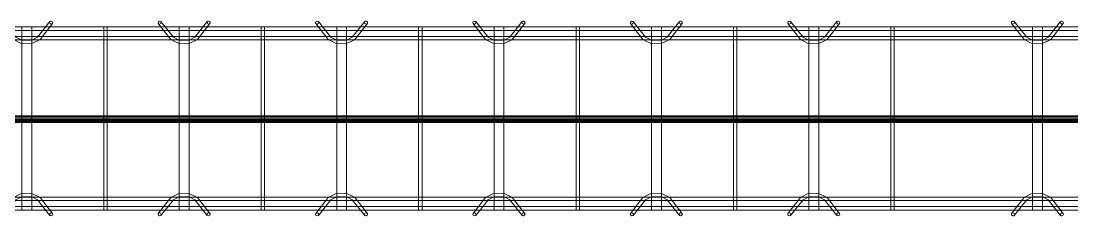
# Model space of a CAD drawing. Header units: inches. Extents: x -19229 to -222, y -6301 to 12387.
# Drawn here: x -3408.8 to -3328.6, y 9959.7 to 9974.6 of the extents above; entities that cross this region are included whole.
import ezdxf

# ---------------------------------------------------------------- set-up
doc = ezdxf.new("R2010")
doc.units = ezdxf.units.IN
doc.header["$MEASUREMENT"] = 0
doc.layers.add('A-GENM', color=13, linetype='Continuous', lineweight=9)
doc.layers.add('S-BEAM', color=12, linetype='Continuous', lineweight=9)

# ---------------------------------------------------------------- blocks, each defined once
blk = doc.blocks.new('Dowel bar assembly - Dowel bar assembly-674339-SLAB ON GROUND JOINTS')
at = {"layer": 'S-BEAM'}
for p, q in [((149.0515384561921, 1.979398764623969), (2.447207204676197e-13, 1.979398764623488)), ((2.447207204676197e-13, 1.979398764623488), (2.455537672068493e-13, 1.721586264623364)), ((2.455537672068493e-13, 1.721586264623364), (2.447207204676197e-13, 1.979398764623488)), ((2.455537672068493e-13, 1.721586264623364), (149.0515384561921, 1.721586264623846)), ((4.023830831351839, 2.232128414692044), (4.973414011805787, 1.032831218053898)), ((5.17501437722939, 1.192454968293835), (4.225431196775443, 2.39175216493198)), ((5.625000000000129, 1.989808066078422), (5.625000000000129, -12.01019193392155)), ((6.375000000000252, 1.989808066078422), (5.625000000000129, 1.989808066078422)), ((5.625000000000129, 1.989808066078422), (6.375000000000252, 1.989808066078422)), ((6.375000000000252, -12.01019193392155), (6.375000000000252, 1.989808066078422)), ((7.760753937332957, 2.391752164932002), (6.811170756879012, 1.192454968293836)), ((7.012771122302615, 1.032831218053902), (7.962354302756562, 2.232128414692068)), ((11.87109375000015, 1.989808066077859), (11.87109375000013, -12.0101919339221)), ((12.12890625000027, 1.989808066077859), (11.87109375000015, 1.98980806607786)), ((11.87109375000015, 1.98980806607786), (12.12890625000027, 1.989808066077859)), ((12.12890625000025, -12.0101919339221), (12.12890625000027, 1.989808066077859)), ((16.02383083135183, 2.232128414692007), (16.97341401180579, 1.032831218053861)), ((17.17501437722939, 1.192454968293797), (16.22543119677544, 2.391752164931942)), ((17.62500000000013, 1.989808066078384), (17.62500000000013, -12.01019193392158)), ((18.37500000000025, 1.989808066078384), (17.62500000000013, 1.989808066078384)), ((17.62500000000013, 1.989808066078384), (18.37500000000025, 1.989808066078384)), ((18.37500000000025, -12.01019193392158), (18.37500000000025, 1.989808066078384)), ((19.76075393733296, 2.391752164931965), (18.81117075687901, 1.192454968293799)), ((19.01277112230261, 1.032831218053865), (19.96235430275656, 2.232128414692031)), ((23.87109375000015, 1.989808066077819), (23.87109375000013, -12.01019193392214)), ((24.12890625000027, 1.989808066077819), (23.87109375000015, 1.98980806607782)), ((23.87109375000015, 1.98980806607782), (24.12890625000027, 1.989808066077819)), ((24.12890625000025, -12.01019193392214), (24.12890625000027, 1.989808066077819)), ((28.02383083135183, 2.232128414692044), (28.97341401180578, 1.032831218053898)), ((29.17501437722938, 1.192454968293835), (28.22543119677544, 2.39175216493198)), ((29.62500000000012, 1.989808066078422), (29.62500000000012, -12.01019193392155)), ((30.37500000000025, 1.989808066078422), (29.62500000000012, 1.989808066078422)), ((29.62500000000012, 1.989808066078422), (30.37500000000025, 1.989808066078422)), ((30.37500000000025, -12.01019193392155), (30.37500000000025, 1.989808066078422)), ((31.76075393733295, 2.391752164932002), (30.811170756879, 1.192454968293836)), ((31.01277112230261, 1.032831218053902), (31.96235430275656, 2.232128414692068)), ((35.87109375000014, 1.989808066077859), (35.87109375000012, -12.0101919339221)), ((36.12890625000027, 1.989808066077859), (35.87109375000014, 1.98980806607786)), ((35.87109375000014, 1.98980806607786), (36.12890625000027, 1.989808066077859)), ((36.12890625000025, -12.0101919339221), (36.12890625000027, 1.989808066077859)), ((40.02383083135183, 2.232128414692044), (40.97341401180578, 1.032831218053898)), ((41.17501437722938, 1.192454968293835), (40.22543119677544, 2.39175216493198)), ((41.62500000000012, 1.989808066078422), (41.62500000000012, -12.01019193392155)), ((42.37500000000025, 1.989808066078422), (41.62500000000012, 1.989808066078422)), ((41.62500000000012, 1.989808066078422), (42.37500000000025, 1.989808066078422)), ((42.37500000000025, -12.01019193392155), (42.37500000000025, 1.989808066078422)), ((43.76075393733295, 2.391752164932002), (42.811170756879, 1.192454968293836)), ((43.01277112230261, 1.032831218053902), (43.96235430275656, 2.232128414692068)), ((47.87109375000016, 1.989808066077859), (47.87109375000014, -12.0101919339221)), ((48.12890625000029, 1.989808066077859), (47.87109375000016, 1.98980806607786)), ((47.87109375000016, 1.98980806607786), (48.12890625000029, 1.989808066077859)), ((48.12890625000027, -12.0101919339221), (48.12890625000029, 1.989808066077859)), ((52.02383083135184, 2.232128414692044), (52.97341401180578, 1.032831218053898)), ((53.17501437722939, 1.192454968293835), (52.22543119677543, 2.39175216493198)), ((53.62500000000012, 1.989808066078422), (53.62500000000012, -12.01019193392155)), ((54.37500000000025, 1.989808066078422), (53.62500000000012, 1.989808066078422)), ((53.62500000000012, 1.989808066078422), (54.37500000000025, 1.989808066078422)), ((54.37500000000025, -12.01019193392155), (54.37500000000025, 1.989808066078422)), ((55.76075393733295, 2.391752164932002), (54.81117075687899, 1.192454968293836)), ((55.0127711223026, 1.032831218053902), (55.96235430275655, 2.232128414692068)), ((59.87109375000016, 1.989808066077859), (59.87109375000014, -12.0101919339221)), ((60.12890625000029, 1.989808066077859), (59.87109375000016, 1.98980806607786)), ((59.87109375000016, 1.98980806607786), (60.12890625000029, 1.989808066077859)), ((60.12890625000027, -12.0101919339221), (60.12890625000029, 1.989808066077859)), ((64.02383083135184, 2.232128414692044), (64.97341401180579, 1.032831218053898)), ((65.17501437722939, 1.192454968293835), (64.22543119677543, 2.39175216493198)), ((65.62500000000011, 1.989808066078422), (65.62500000000011, -12.01019193392155)), ((66.37500000000024, 1.989808066078422), (65.62500000000011, 1.989808066078422)), ((65.62500000000011, 1.989808066078422), (66.37500000000024, 1.989808066078422)), ((66.37500000000024, -12.01019193392155), (66.37500000000024, 1.989808066078422)), ((67.76075393733295, 2.391752164932002), (66.811170756879, 1.192454968293836)), ((67.0127711223026, 1.032831218053902), (67.96235430275655, 2.232128414692068)), ((71.87109375000016, 1.989808066077859), (71.87109375000014, -12.0101919339221)), ((72.12890625000028, 1.989808066077859), (71.87109375000016, 1.98980806607786)), ((71.87109375000016, 1.98980806607786), (72.12890625000028, 1.989808066077859)), ((72.12890625000027, -12.0101919339221), (72.12890625000028, 1.989808066077859)), ((76.02383083135183, 2.232128414692044), (76.97341401180577, 1.032831218053898)), ((77.17501437722939, 1.192454968293835), (76.22543119677543, 2.39175216493198)), ((77.62500000000011, 1.989808066078422), (77.62500000000011, -12.01019193392155)), ((78.37500000000024, 1.989808066078422), (77.62500000000011, 1.989808066078422)), ((77.62500000000011, 1.989808066078422), (78.37500000000024, 1.989808066078422)), ((78.37500000000024, -12.01019193392155), (78.37500000000024, 1.989808066078422)), ((79.76075393733295, 2.391752164932002), (78.811170756879, 1.192454968293836)), ((79.0127711223026, 1.032831218053902), (79.96235430275655, 2.232128414692068)), ((83.87109375000017, 1.989808066077859), (83.87109375000014, -12.0101919339221)), ((84.1289062500003, 1.989808066077859), (83.87109375000017, 1.98980806607786)), ((83.87109375000017, 1.98980806607786), (84.1289062500003, 1.989808066077859)), ((84.12890625000027, -12.0101919339221), (84.1289062500003, 1.989808066077859)), ((88.02383083135183, 2.232128414692044), (88.97341401180577, 1.032831218053898)), ((89.17501437722939, 1.192454968293835), (88.22543119677543, 2.39175216493198)), ((89.62500000000011, 1.989808066078422), (89.62500000000011, -12.01019193392155)), ((90.37500000000024, 1.989808066078422), (89.62500000000011, 1.989808066078422)), ((89.62500000000011, 1.989808066078422), (90.37500000000024, 1.989808066078422)), ((90.37500000000024, -12.01019193392155), (90.37500000000024, 1.989808066078422)), ((91.76075393733295, 2.391752164932002), (90.811170756879, 1.192454968293836)), ((91.0127711223026, 1.032831218053902), (91.96235430275655, 2.232128414692068)), ((95.87109375000018, 1.989808066077859), (95.87109375000016, -12.0101919339221)), ((96.1289062500003, 1.989808066077859), (95.87109375000018, 1.98980806607786)), ((95.87109375000018, 1.98980806607786), (96.1289062500003, 1.989808066077859)), ((96.12890625000028, -12.0101919339221), (96.1289062500003, 1.989808066077859)), ((100.0238308313518, 2.232128414692044), (100.9734140118058, 1.032831218053898)), ((101.1750143772294, 1.192454968293835), (100.2254311967754, 2.39175216493198)), ((101.6250000000001, 1.989808066078422), (101.6250000000001, -12.01019193392155)), ((102.3750000000002, 1.989808066078422), (101.6250000000001, 1.989808066078422)), ((101.6250000000001, 1.989808066078422), (102.3750000000002, 1.989808066078422)), ((102.3750000000002, -12.01019193392155), (102.3750000000002, 1.989808066078422)), ((103.7607539373329, 2.391752164932002), (102.811170756879, 1.192454968293836)), ((103.0127711223026, 1.032831218053902), (103.9623543027565, 2.232128414692068)), ((107.8710937500002, 1.989808066077859), (107.8710937500002, -12.0101919339221)), ((108.1289062500003, 1.989808066077859), (107.8710937500002, 1.98980806607786)), ((107.8710937500002, 1.98980806607786), (108.1289062500003, 1.989808066077859)), ((108.1289062500003, -12.0101919339221), (108.1289062500003, 1.989808066077859)), ((112.0238308313518, 2.232128414692044), (112.9734140118058, 1.032831218053898)), ((113.1750143772294, 1.192454968293835), (112.2254311967754, 2.39175216493198)), ((113.6250000000001, 1.989808066078422), (113.6250000000001, -12.01019193392155)), ((114.3750000000002, 1.989808066078422), (113.6250000000001, 1.989808066078422)), ((113.6250000000001, 1.989808066078422), (114.3750000000002, 1.989808066078422)), ((114.3750000000002, -12.01019193392155), (114.3750000000002, 1.989808066078422)), ((115.7607539373329, 2.391752164932002), (114.811170756879, 1.192454968293836)), ((115.0127711223026, 1.032831218053902), (115.9623543027565, 2.232128414692068)), ((119.8710937500002, 1.989808066077859), (119.8710937500002, -12.0101919339221)), ((120.1289062500003, 1.989808066077859), (119.8710937500002, 1.98980806607786)), ((119.8710937500002, 1.98980806607786), (120.1289062500003, 1.989808066077859)), ((120.1289062500003, -12.0101919339221), (120.1289062500003, 1.989808066077859)), ((124.0238308313518, 2.232128414692044), (124.9734140118058, 1.032831218053898)), ((125.1750143772294, 1.192454968293835), (124.2254311967754, 2.39175216493198)), ((125.6250000000001, 1.989808066078422), (125.6250000000001, -12.01019193392155)), ((126.3750000000002, 1.989808066078422), (125.6250000000001, 1.989808066078422)), ((125.6250000000001, 1.989808066078422), (126.3750000000002, 1.989808066078422)), ((126.3750000000002, -12.01019193392155), (126.3750000000002, 1.989808066078422)), ((127.7607539373329, 2.391752164932002), (126.811170756879, 1.192454968293836)), ((127.0127711223026, 1.032831218053902), (127.9623543027565, 2.232128414692068)), ((131.8710937500002, 1.989808066077859), (131.8710937500001, -12.0101919339221)), ((132.1289062500003, 1.989808066077859), (131.8710937500002, 1.98980806607786)), ((131.8710937500002, 1.98980806607786), (132.1289062500003, 1.989808066077859)), ((132.1289062500003, -12.0101919339221), (132.1289062500003, 1.989808066077859)), ((141.0753692875439, 2.23212841469155), (142.0249524679979, 1.032831218053404)), ((142.2265528334215, 1.192454968293341), (141.2769696529675, 2.391752164931485)), ((142.6765384561922, 1.989808066077926), (142.6765384561922, -12.01019193392204)), ((143.4265384561923, 1.989808066077926), (142.6765384561922, 1.989808066077926)), ((142.6765384561922, 1.989808066077926), (143.4265384561923, 1.989808066077926)), ((143.4265384561923, -12.01019193392204), (143.4265384561923, 1.989808066077926)), ((144.812292393525, 2.391752164931508), (143.8627092130711, 1.192454968293342)), ((144.0643095784947, 1.032831218053408), (145.0138927589486, 2.232128414691574)), ((149.0515384561921, 1.979398764623969), (149.0515384561921, 1.721586264623846)), ((149.0515384561921, 1.721586264623846), (149.0515384561921, 1.979398764623969)), ((149.0515384561921, 1.245842214910751), (4.160840088814935e-13, 1.245842214911232)), ((4.152509919578236e-13, 0.9880297149111088), (4.160840088814935e-13, 1.245842214911232)), ((4.160840088814935e-13, 1.245842214911232), (4.152509919578236e-13, 0.9880297149111088)), ((4.152509919578236e-13, 0.9880297149111088), (149.0515384561921, 0.9880297149106272)), ((149.0515384561921, 0.9880297149106272), (149.0515384561921, 1.245842214910751)), ((149.0515384561921, 1.245842214910751), (149.0515384561921, 0.9880297149106272)), ((149.0515384561921, -11.01476897958083), (4.160840088814935e-13, -11.01476897958035)), ((4.152509919578236e-13, -11.27258147958047), (4.160840088814935e-13, -11.01476897958035)), ((4.160840088814935e-13, -11.01476897958035), (4.152509919578236e-13, -11.27258147958047)), ((4.973414011805787, -11.0532150858986), (4.023830831351839, -12.25251228253675)), ((4.225431196775443, -12.41213603277668), (5.175014377229391, -11.21283883613854)), ((6.811170756879012, -11.21283883613854), (7.760753937332957, -12.4121360327767)), ((7.962354302756562, -12.25251228253677), (7.012771122302617, -11.0532150858986)), ((16.97341401180578, -11.05321508589864), (16.02383083135183, -12.25251228253678)), ((16.22543119677544, -12.41213603277672), (17.17501437722939, -11.21283883613857)), ((18.81117075687901, -11.21283883613857), (19.76075393733296, -12.41213603277674)), ((19.96235430275656, -12.25251228253681), (19.01277112230261, -11.05321508589864)), ((28.97341401180578, -11.0532150858986), (28.02383083135183, -12.25251228253675)), ((28.22543119677544, -12.41213603277668), (29.17501437722938, -11.21283883613854)), ((30.811170756879, -11.21283883613854), (31.76075393733295, -12.4121360327767)), ((31.96235430275656, -12.25251228253677), (31.01277112230261, -11.0532150858986)), ((40.97341401180578, -11.0532150858986), (40.02383083135183, -12.25251228253675)), ((40.22543119677544, -12.41213603277668), (41.17501437722938, -11.21283883613854)), ((42.811170756879, -11.21283883613854), (43.76075393733295, -12.4121360327767)), ((43.96235430275656, -12.25251228253677), (43.01277112230261, -11.0532150858986)), ((52.97341401180578, -11.0532150858986), (52.02383083135184, -12.25251228253675)), ((52.22543119677543, -12.41213603277668), (53.17501437722939, -11.21283883613854)), ((54.81117075687899, -11.21283883613854), (55.76075393733295, -12.4121360327767)), ((55.96235430275655, -12.25251228253677), (55.0127711223026, -11.0532150858986)), ((64.97341401180579, -11.0532150858986), (64.02383083135184, -12.25251228253675)), ((64.22543119677543, -12.41213603277668), (65.17501437722939, -11.21283883613854)), ((66.811170756879, -11.21283883613854), (67.76075393733295, -12.4121360327767)), ((67.96235430275655, -12.25251228253677), (67.0127711223026, -11.0532150858986)), ((76.97341401180577, -11.0532150858986), (76.02383083135183, -12.25251228253675)), ((76.22543119677543, -12.41213603277668), (77.17501437722939, -11.21283883613854)), ((78.811170756879, -11.21283883613854), (79.76075393733295, -12.4121360327767)), ((79.96235430275655, -12.25251228253677), (79.0127711223026, -11.0532150858986)), ((88.97341401180577, -11.0532150858986), (88.02383083135183, -12.25251228253675)), ((88.22543119677543, -12.41213603277668), (89.17501437722939, -11.21283883613854)), ((90.811170756879, -11.21283883613854), (91.76075393733295, -12.4121360327767)), ((91.96235430275655, -12.25251228253677), (91.0127711223026, -11.0532150858986)), ((100.9734140118058, -11.0532150858986), (100.0238308313518, -12.25251228253675)), ((100.2254311967754, -12.41213603277668), (101.1750143772294, -11.21283883613854)), ((102.811170756879, -11.21283883613854), (103.7607539373329, -12.4121360327767)), ((103.9623543027565, -12.25251228253677), (103.0127711223026, -11.0532150858986)), ((112.9734140118058, -11.0532150858986), (112.0238308313518, -12.25251228253675)), ((112.2254311967754, -12.41213603277668), (113.1750143772294, -11.21283883613854)), ((114.811170756879, -11.21283883613854), (115.7607539373329, -12.4121360327767)), ((115.9623543027565, -12.25251228253677), (115.0127711223026, -11.0532150858986)), ((124.9734140118058, -11.0532150858986), (124.0238308313518, -12.25251228253675)), ((124.2254311967754, -12.41213603277668), (125.1750143772294, -11.21283883613854)), ((126.811170756879, -11.21283883613854), (127.7607539373329, -12.4121360327767)), ((127.9623543027565, -12.25251228253677), (127.0127711223026, -11.0532150858986)), ((142.0249524679979, -11.0532150858991), (141.0753692875439, -12.25251228253724)), ((141.2769696529675, -12.41213603277718), (142.2265528334215, -11.21283883613903)), ((143.8627092130711, -11.21283883613903), (144.812292393525, -12.4121360327772)), ((145.0138927589486, -12.25251228253726), (144.0643095784947, -11.0532150858991)), ((149.0515384561921, -11.27258147958095), (149.0515384561921, -11.01476897958083)), ((149.0515384561921, -11.01476897958083), (149.0515384561921, -11.27258147958095)), ((4.152509919578236e-13, -11.27258147958047), (149.0515384561921, -11.27258147958095)), ((149.0515384561921, -11.74197013246809), (2.455537672068493e-13, -11.74197013246761)), ((2.447207204676197e-13, -11.99978263246773), (2.455537672068493e-13, -11.74197013246761)), ((2.455537672068493e-13, -11.74197013246761), (2.447207204676197e-13, -11.99978263246773)), ((2.447207204676197e-13, -11.99978263246773), (149.0515384561921, -11.99978263246821)), ((6.375000000000252, -12.01019193392155), (5.625000000000129, -12.01019193392155)), ((5.625000000000129, -12.01019193392155), (6.375000000000252, -12.01019193392155)), ((12.12890625000025, -12.0101919339221), (11.87109375000013, -12.0101919339221)), ((11.87109375000013, -12.0101919339221), (12.12890625000025, -12.0101919339221)), ((18.37500000000025, -12.01019193392158), (17.62500000000013, -12.01019193392158)), ((17.62500000000013, -12.01019193392158), (18.37500000000025, -12.01019193392158)), ((24.12890625000025, -12.01019193392214), (23.87109375000013, -12.01019193392214)), ((23.87109375000013, -12.01019193392214), (24.12890625000025, -12.01019193392214)), ((30.37500000000025, -12.01019193392155), (29.62500000000012, -12.01019193392155)), ((29.62500000000012, -12.01019193392155), (30.37500000000025, -12.01019193392155)), ((36.12890625000025, -12.0101919339221), (35.87109375000012, -12.0101919339221)), ((35.87109375000012, -12.0101919339221), (36.12890625000025, -12.0101919339221)), ((42.37500000000025, -12.01019193392155), (41.62500000000012, -12.01019193392155)), ((41.62500000000012, -12.01019193392155), (42.37500000000025, -12.01019193392155)), ((48.12890625000027, -12.0101919339221), (47.87109375000014, -12.0101919339221)), ((47.87109375000014, -12.0101919339221), (48.12890625000027, -12.0101919339221)), ((54.37500000000025, -12.01019193392155), (53.62500000000012, -12.01019193392155)), ((53.62500000000012, -12.01019193392155), (54.37500000000025, -12.01019193392155)), ((60.12890625000027, -12.0101919339221), (59.87109375000014, -12.0101919339221)), ((59.87109375000014, -12.0101919339221), (60.12890625000027, -12.0101919339221)), ((66.37500000000024, -12.01019193392155), (65.62500000000011, -12.01019193392155)), ((65.62500000000011, -12.01019193392155), (66.37500000000024, -12.01019193392155)), ((72.12890625000027, -12.0101919339221), (71.87109375000014, -12.0101919339221)), ((71.87109375000014, -12.0101919339221), (72.12890625000027, -12.0101919339221)), ((78.37500000000024, -12.01019193392155), (77.62500000000011, -12.01019193392155)), ((77.62500000000011, -12.01019193392155), (78.37500000000024, -12.01019193392155)), ((84.12890625000027, -12.0101919339221), (83.87109375000014, -12.0101919339221)), ((83.87109375000014, -12.0101919339221), (84.12890625000027, -12.0101919339221)), ((90.37500000000024, -12.01019193392155), (89.62500000000011, -12.01019193392155)), ((89.62500000000011, -12.01019193392155), (90.37500000000024, -12.01019193392155)), ((96.12890625000028, -12.0101919339221), (95.87109375000016, -12.0101919339221)), ((95.87109375000016, -12.0101919339221), (96.12890625000028, -12.0101919339221)), ((102.3750000000002, -12.01019193392155), (101.6250000000001, -12.01019193392155)), ((101.6250000000001, -12.01019193392155), (102.3750000000002, -12.01019193392155)), ((108.1289062500003, -12.0101919339221), (107.8710937500002, -12.0101919339221)), ((107.8710937500002, -12.0101919339221), (108.1289062500003, -12.0101919339221)), ((114.3750000000002, -12.01019193392155), (113.6250000000001, -12.01019193392155)), ((113.6250000000001, -12.01019193392155), (114.3750000000002, -12.01019193392155)), ((120.1289062500003, -12.0101919339221), (119.8710937500002, -12.0101919339221)), ((119.8710937500002, -12.0101919339221), (120.1289062500003, -12.0101919339221)), ((126.3750000000002, -12.01019193392155), (125.6250000000001, -12.01019193392155)), ((125.6250000000001, -12.01019193392155), (126.3750000000002, -12.01019193392155)), ((132.1289062500003, -12.0101919339221), (131.8710937500001, -12.0101919339221)), ((131.8710937500001, -12.0101919339221), (132.1289062500003, -12.0101919339221)), ((143.4265384561923, -12.01019193392204), (142.6765384561922, -12.01019193392204)), ((142.6765384561922, -12.01019193392204), (143.4265384561923, -12.01019193392204)), ((149.0515384561921, -11.99978263246821), (149.0515384561921, -11.74197013246809)), ((149.0515384561921, -11.74197013246809), (149.0515384561921, -11.99978263246821))]:
    blk.add_line(p, q, dxfattribs=at)
at = {"layer": 'S-BEAM', "flags": 128}
for points in [[(4.973414011805786, 1.032831218053899), (5.526045811243717, 0.731072722575022), (6.387175439774829, 0.7151743701411607), (6.972054298319106, 0.9869724546816983), (7.012771122302615, 1.0328312180539)], [(5.175014377229391, 1.192454968293833), (5.624690837117688, 0.9723748868967974), (6.381721535275308, 0.9768169794434706), (6.811170756879012, 1.192454968293836)], [(16.97341401180579, 1.032831218053862), (17.52604581124372, 0.7310727225749847), (18.38717543977483, 0.7151743701411234), (18.97205429831911, 0.986972454681661), (19.01277112230261, 1.032831218053863)], [(17.17501437722939, 1.192454968293795), (17.62469083711769, 0.9723748868967601), (18.38172153527531, 0.9768169794434333), (18.81117075687901, 1.192454968293799)], [(28.97341401180579, 1.032831218053899), (29.52604581124371, 0.731072722575022), (30.38717543977483, 0.7151743701411607), (30.9720542983191, 0.9869724546816983), (31.01277112230262, 1.0328312180539)], [(29.17501437722939, 1.192454968293833), (29.62469083711769, 0.9723748868967974), (30.38172153527531, 0.9768169794434706), (30.81117075687901, 1.192454968293836)], [(40.97341401180579, 1.032831218053899), (41.52604581124371, 0.731072722575022), (42.38717543977483, 0.7151743701411607), (42.9720542983191, 0.9869724546816983), (43.01277112230262, 1.0328312180539)], [(41.17501437722939, 1.192454968293833), (41.62469083711768, 0.9723748868967974), (42.3817215352753, 0.9768169794434706), (42.81117075687901, 1.192454968293836)], [(52.97341401180577, 1.032831218053899), (53.5260458112437, 0.731072722575022), (54.38717543977481, 0.7151743701411607), (54.97205429831909, 0.9869724546816983), (55.0127711223026, 1.0328312180539)], [(53.17501437722937, 1.192454968293833), (53.62469083711767, 0.9723748868967974), (54.38172153527529, 0.9768169794434706), (54.81117075687899, 1.192454968293836)], [(64.97341401180577, 1.032831218053899), (65.5260458112437, 0.731072722575022), (66.38717543977481, 0.7151743701411607), (66.97205429831908, 0.9869724546816983), (67.0127711223026, 1.0328312180539)], [(65.17501437722937, 1.192454968293833), (65.62469083711767, 0.9723748868967974), (66.38172153527529, 0.9768169794434706), (66.811170756879, 1.192454968293836)], [(76.97341401180577, 1.032831218053899), (77.5260458112437, 0.731072722575022), (78.38717543977481, 0.7151743701411607), (78.97205429831908, 0.9869724546816983), (79.0127711223026, 1.0328312180539)], [(77.17501437722937, 1.192454968293833), (77.62469083711767, 0.9723748868967974), (78.38172153527529, 0.9768169794434706), (78.811170756879, 1.192454968293836)], [(88.97341401180577, 1.032831218053899), (89.5260458112437, 0.731072722575022), (90.38717543977481, 0.7151743701411607), (90.97205429831908, 0.9869724546816983), (91.0127711223026, 1.0328312180539)], [(89.17501437722937, 1.192454968293833), (89.62469083711767, 0.9723748868967974), (90.38172153527529, 0.9768169794434706), (90.811170756879, 1.192454968293836)], [(100.9734140118058, 1.032831218053899), (101.5260458112437, 0.731072722575022), (102.3871754397748, 0.7151743701411607), (102.9720542983191, 0.9869724546816983), (103.0127711223026, 1.0328312180539)], [(101.1750143772294, 1.192454968293833), (101.6246908371177, 0.9723748868967974), (102.3817215352753, 0.9768169794434706), (102.811170756879, 1.192454968293836)], [(112.9734140118058, 1.032831218053899), (113.5260458112437, 0.731072722575022), (114.3871754397748, 0.7151743701411607), (114.9720542983191, 0.9869724546816983), (115.0127711223026, 1.0328312180539)], [(113.1750143772294, 1.192454968293833), (113.6246908371177, 0.9723748868967974), (114.3817215352753, 0.9768169794434706), (114.811170756879, 1.192454968293836)], [(124.9734140118058, 1.032831218053899), (125.5260458112437, 0.731072722575022), (126.3871754397748, 0.7151743701411607), (126.9720542983191, 0.9869724546816983), (127.0127711223026, 1.0328312180539)], [(125.1750143772294, 1.192454968293833), (125.6246908371177, 0.9723748868967974), (126.3817215352753, 0.9768169794434706), (126.811170756879, 1.192454968293836)], [(142.0249524679978, 1.032831218053405), (142.5775842674358, 0.7310727225745277), (143.4387138959669, 0.7151743701406664), (144.0235927545112, 0.986972454681204), (144.0643095784947, 1.032831218053406)], [(142.2265528334215, 1.192454968293339), (142.6762292933098, 0.9723748868963031), (143.4332599914674, 0.9768169794429763), (143.8627092130711, 1.192454968293342)], [(4.973414011805786, -11.0532150858986), (5.526045811243717, -10.75145659041972), (6.387175439774829, -10.73555823798586), (6.972054298319106, -11.0073563225264), (7.012771122302615, -11.0532150858986)], [(5.175014377229391, -11.21283883613854), (5.624690837117688, -10.9927587547415), (6.381721535275308, -10.99720084728817), (6.811170756879012, -11.21283883613854)], [(16.97341401180579, -11.05321508589864), (17.52604581124372, -10.75145659041976), (18.38717543977483, -10.7355582379859), (18.97205429831911, -11.00735632252644), (19.01277112230261, -11.05321508589864)], [(17.17501437722939, -11.21283883613857), (17.62469083711769, -10.99275875474154), (18.38172153527531, -10.99720084728821), (18.81117075687901, -11.21283883613857)], [(28.97341401180579, -11.0532150858986), (29.52604581124371, -10.75145659041972), (30.38717543977483, -10.73555823798586), (30.9720542983191, -11.0073563225264), (31.01277112230262, -11.0532150858986)], [(29.17501437722939, -11.21283883613854), (29.62469083711769, -10.9927587547415), (30.38172153527531, -10.99720084728817), (30.81117075687901, -11.21283883613854)], [(40.97341401180579, -11.0532150858986), (41.52604581124371, -10.75145659041972), (42.38717543977483, -10.73555823798586), (42.9720542983191, -11.0073563225264), (43.01277112230262, -11.0532150858986)], [(41.17501437722939, -11.21283883613854), (41.62469083711768, -10.9927587547415), (42.3817215352753, -10.99720084728817), (42.81117075687901, -11.21283883613854)], [(52.97341401180577, -11.0532150858986), (53.5260458112437, -10.75145659041972), (54.38717543977481, -10.73555823798586), (54.97205429831909, -11.0073563225264), (55.0127711223026, -11.0532150858986)], [(53.17501437722937, -11.21283883613854), (53.62469083711767, -10.9927587547415), (54.38172153527529, -10.99720084728817), (54.81117075687899, -11.21283883613854)], [(64.97341401180577, -11.0532150858986), (65.5260458112437, -10.75145659041972), (66.38717543977481, -10.73555823798586), (66.97205429831908, -11.0073563225264), (67.0127711223026, -11.0532150858986)], [(65.17501437722937, -11.21283883613854), (65.62469083711767, -10.9927587547415), (66.38172153527529, -10.99720084728817), (66.811170756879, -11.21283883613854)], [(76.97341401180577, -11.0532150858986), (77.5260458112437, -10.75145659041972), (78.38717543977481, -10.73555823798586), (78.97205429831908, -11.0073563225264), (79.0127711223026, -11.0532150858986)], [(77.17501437722937, -11.21283883613854), (77.62469083711767, -10.9927587547415), (78.38172153527529, -10.99720084728817), (78.811170756879, -11.21283883613854)], [(88.97341401180577, -11.0532150858986), (89.5260458112437, -10.75145659041972), (90.38717543977481, -10.73555823798586), (90.97205429831908, -11.0073563225264), (91.0127711223026, -11.0532150858986)], [(89.17501437722937, -11.21283883613854), (89.62469083711767, -10.9927587547415), (90.38172153527529, -10.99720084728817), (90.811170756879, -11.21283883613854)], [(100.9734140118058, -11.0532150858986), (101.5260458112437, -10.75145659041972), (102.3871754397748, -10.73555823798586), (102.9720542983191, -11.0073563225264), (103.0127711223026, -11.0532150858986)], [(101.1750143772294, -11.21283883613854), (101.6246908371177, -10.9927587547415), (102.3817215352753, -10.99720084728817), (102.811170756879, -11.21283883613854)], [(112.9734140118058, -11.0532150858986), (113.5260458112437, -10.75145659041972), (114.3871754397748, -10.73555823798586), (114.9720542983191, -11.0073563225264), (115.0127711223026, -11.0532150858986)], [(113.1750143772294, -11.21283883613854), (113.6246908371177, -10.9927587547415), (114.3817215352753, -10.99720084728817), (114.811170756879, -11.21283883613854)], [(124.9734140118058, -11.0532150858986), (125.5260458112437, -10.75145659041972), (126.3871754397748, -10.73555823798586), (126.9720542983191, -11.0073563225264), (127.0127711223026, -11.0532150858986)], [(125.1750143772294, -11.21283883613854), (125.6246908371177, -10.9927587547415), (126.3817215352753, -10.99720084728817), (126.811170756879, -11.21283883613854)], [(142.0249524679978, -11.0532150858991), (142.5775842674358, -10.75145659042022), (143.4387138959669, -10.73555823798636), (144.0235927545112, -11.0073563225269), (144.0643095784947, -11.0532150858991)], [(142.2265528334215, -11.21283883613903), (142.6762292933098, -10.992758754742), (143.4332599914674, -10.99720084728867), (143.8627092130711, -11.21283883613903)]]:
    blk.add_lwpolyline(points, dxfattribs=at)
at = {"layer": 'S-BEAM'}
for centre, major_axis, ratio, start_param, end_param in [((4.124631014063641, 2.311940289812012), (0.1008001827118021, 0.07981187511996789), 0.8165278392140558, 5.709265385906917, 8.850858039496707), ((7.86155412004476, 2.311940289812035), (-0.1008001827118006, 0.07981187511996833), 0.81652783921406, 3.715512574862485, 6.857105228452279), ((16.12463101406364, 2.311940289811975), (0.100800182711804, 0.07981187511996644), 0.8165278392140545, 5.709265385906933, 8.850858039496725), ((19.86155412004476, 2.311940289811998), (-0.1008001827118044, 0.0798118751199648), 0.8165278392140632, 3.715512574862441, 6.857105228452236), ((28.12463101406363, 2.311940289812012), (0.100800182711804, 0.07981187511996644), 0.8165278392140545, 5.709265385906933, 8.850858039496725), ((31.86155412004475, 2.311940289812035), (-0.1008001827118044, 0.0798118751199648), 0.8165278392140632, 3.715512574862441, 6.857105228452236), ((40.12463101406363, 2.311940289812012), (0.100800182711804, 0.07981187511996644), 0.8165278392140545, 5.709265385906933, 8.850858039496725), ((43.86155412004475, 2.311940289812035), (-0.1008001827118044, 0.0798118751199648), 0.8165278392140632, 3.715512574862441, 6.857105228452236), ((52.12463101406364, 2.311940289812012), (0.100800182711804, 0.07981187511996644), 0.8165278392140545, 5.709265385906933, 8.850858039496725), ((55.86155412004474, 2.311940289812035), (-0.1008001827118044, 0.0798118751199648), 0.8165278392140632, 3.715512574862441, 6.857105228452236), ((64.12463101406364, 2.311940289812012), (0.100800182711804, 0.07981187511996644), 0.8165278392140545, 5.709265385906933, 8.850858039496725), ((67.86155412004474, 2.311940289812035), (-0.1008001827118044, 0.0798118751199648), 0.8165278392140632, 3.715512574862441, 6.857105228452236), ((76.12463101406364, 2.311940289812012), (0.100800182711804, 0.07981187511996644), 0.8165278392140545, 5.709265385906933, 8.850858039496725), ((79.86155412004474, 2.311940289812035), (-0.1008001827118044, 0.0798118751199648), 0.8165278392140632, 3.715512574862441, 6.857105228452236), ((88.12463101406364, 2.311940289812012), (0.100800182711804, 0.07981187511996644), 0.8165278392140545, 5.709265385906933, 8.850858039496725), ((91.86155412004474, 2.311940289812035), (-0.1008001827118044, 0.0798118751199648), 0.8165278392140632, 3.715512574862441, 6.857105228452236), ((100.1246310140636, 2.311940289812012), (0.100800182711804, 0.07981187511996644), 0.8165278392140545, 5.709265385906933, 8.850858039496725), ((103.8615541200447, 2.311940289812035), (-0.1008001827118044, 0.0798118751199648), 0.8165278392140632, 3.715512574862441, 6.857105228452236), ((112.1246310140636, 2.311940289812012), (0.100800182711804, 0.07981187511996644), 0.8165278392140545, 5.709265385906933, 8.850858039496725), ((115.8615541200447, 2.311940289812035), (-0.1008001827118044, 0.0798118751199648), 0.8165278392140632, 3.715512574862441, 6.857105228452236), ((124.1246310140636, 2.311940289812012), (0.100800182711804, 0.07981187511996644), 0.8165278392140545, 5.709265385906933, 8.850858039496725), ((127.8615541200447, 2.311940289812035), (-0.1008001827118044, 0.0798118751199648), 0.8165278392140632, 3.715512574862441, 6.857105228452236), ((141.1761694702557, 2.311940289811518), (0.1008001827117737, 0.07981187511998969), 0.8165278392140766, 5.709265385906604, 8.850858039496442), ((144.9130925762368, 2.311940289811541), (-0.1008001827118347, 0.07981187511994156), 0.816527839214041, 3.715512574862111, 6.857105228451954), ((4.124631014063641, 2.311940289812012), (0.1008001827118006, 0.07981187511996878), 0.816527839214056, 2.567672732317119, 5.709265385906903), ((7.86155412004476, 2.311940289812035), (-0.1008001827118022, 0.07981187511996732), 0.8165278392140588, 0.573919921272678, 3.715512574862458), ((16.12463101406364, 2.311940289811975), (0.1008001827118043, 0.0798118751199665), 0.8165278392140471, 2.567672732317148, 5.709265385906931), ((19.86155412004476, 2.311940289811998), (-0.1008001827118041, 0.07981187511996587), 0.8165278392140574, 0.573919921272662, 3.715512574862441), ((28.12463101406363, 2.311940289812012), (0.1008001827118043, 0.0798118751199665), 0.8165278392140471, 2.567672732317148, 5.709265385906931), ((31.86155412004475, 2.311940289812035), (-0.1008001827118041, 0.07981187511996587), 0.8165278392140574, 0.573919921272662, 3.715512574862441), ((40.12463101406363, 2.311940289812012), (0.1008001827118043, 0.0798118751199665), 0.8165278392140471, 2.567672732317148, 5.709265385906931), ((43.86155412004475, 2.311940289812035), (-0.1008001827118041, 0.07981187511996587), 0.8165278392140574, 0.573919921272662, 3.715512574862441), ((52.12463101406364, 2.311940289812012), (0.1008001827118043, 0.0798118751199665), 0.8165278392140471, 2.567672732317148, 5.709265385906931), ((55.86155412004474, 2.311940289812035), (-0.1008001827118041, 0.07981187511996587), 0.8165278392140574, 0.573919921272662, 3.715512574862441), ((64.12463101406364, 2.311940289812012), (0.1008001827118043, 0.0798118751199665), 0.8165278392140471, 2.567672732317148, 5.709265385906931), ((67.86155412004474, 2.311940289812035), (-0.1008001827118041, 0.07981187511996587), 0.8165278392140574, 0.573919921272662, 3.715512574862441), ((76.12463101406364, 2.311940289812012), (0.1008001827118043, 0.0798118751199665), 0.8165278392140471, 2.567672732317148, 5.709265385906931), ((79.86155412004474, 2.311940289812035), (-0.1008001827118041, 0.07981187511996587), 0.8165278392140574, 0.573919921272662, 3.715512574862441), ((88.12463101406364, 2.311940289812012), (0.1008001827118043, 0.0798118751199665), 0.8165278392140471, 2.567672732317148, 5.709265385906931), ((91.86155412004474, 2.311940289812035), (-0.1008001827118041, 0.07981187511996587), 0.8165278392140574, 0.573919921272662, 3.715512574862441), ((100.1246310140636, 2.311940289812012), (0.1008001827118043, 0.0798118751199665), 0.8165278392140471, 2.567672732317148, 5.709265385906931), ((103.8615541200447, 2.311940289812035), (-0.1008001827118041, 0.07981187511996587), 0.8165278392140574, 0.573919921272662, 3.715512574862441), ((112.1246310140636, 2.311940289812012), (0.1008001827118043, 0.0798118751199665), 0.8165278392140471, 2.567672732317148, 5.709265385906931), ((115.8615541200447, 2.311940289812035), (-0.1008001827118041, 0.07981187511996587), 0.8165278392140574, 0.573919921272662, 3.715512574862441), ((124.1246310140636, 2.311940289812012), (0.1008001827118043, 0.0798118751199665), 0.8165278392140471, 2.567672732317148, 5.709265385906931), ((127.8615541200447, 2.311940289812035), (-0.1008001827118041, 0.07981187511996587), 0.8165278392140574, 0.573919921272662, 3.715512574862441), ((141.1761694702557, 2.311940289811518), (0.1008001827118347, 0.07981187511994325), 0.8165278392140249, 2.567672732317477, 5.709265385907213), ((144.9130925762368, 2.311940289811541), (-0.1008001827117738, 0.0798118751199891), 0.8165278392140796, 0.5739199212729911, 3.715512574862723), ((4.124631014063641, -12.33232415765672), (-0.1008001827118006, 0.07981187511997091), 0.8165278392140526, 3.715512574862481, 6.857105228452282), ((4.124631014063641, -12.33232415765672), (-0.1008001827117988, 0.07981187511997238), 0.8165278392140537, 0.5739199212727308, 3.7155125748625), ((7.86155412004476, -12.33232415765674), (0.1008001827117988, 0.0798118751199724), 0.8165278392140538, 5.709265385906867, 8.850858039496668), ((7.86155412004476, -12.33232415765674), (0.1008001827118012, 0.07981187511996941), 0.8165278392140581, 2.567672732317117, 5.709265385906886), ((16.12463101406364, -12.33232415765675), (-0.1008001827118025, 0.07981187511996946), 0.8165278392140511, 3.715512574862465, 6.857105228452264), ((16.12463101406364, -12.33232415765675), (-0.1008001827118025, 0.07981187511996946), 0.8165278392140511, 0.573919921272694, 3.715512574862466), ((19.86155412004476, -12.33232415765677), (0.1008001827118025, 0.07981187511996943), 0.8165278392140511, 5.709265385906903, 8.850858039496703), ((19.86155412004476, -12.33232415765677), (0.1008001827118031, 0.07981187511996729), 0.8165278392140629, 2.567672732317141, 5.709265385906912), ((28.12463101406363, -12.33232415765672), (-0.1008001827118025, 0.07981187511996946), 0.8165278392140511, 3.715512574862465, 6.857105228452264), ((28.12463101406363, -12.33232415765672), (-0.1008001827118025, 0.07981187511996946), 0.8165278392140511, 0.573919921272694, 3.715512574862466), ((31.86155412004475, -12.33232415765674), (0.1008001827118025, 0.07981187511996943), 0.8165278392140511, 5.709265385906903, 8.850858039496703), ((31.86155412004475, -12.33232415765674), (0.1008001827118031, 0.07981187511996729), 0.8165278392140629, 2.567672732317141, 5.709265385906912), ((40.12463101406363, -12.33232415765672), (-0.1008001827118025, 0.07981187511996946), 0.8165278392140511, 3.715512574862465, 6.857105228452264), ((40.12463101406363, -12.33232415765672), (-0.1008001827118025, 0.07981187511996946), 0.8165278392140511, 0.573919921272694, 3.715512574862466), ((43.86155412004475, -12.33232415765674), (0.1008001827118025, 0.07981187511996943), 0.8165278392140511, 5.709265385906903, 8.850858039496703), ((43.86155412004475, -12.33232415765674), (0.1008001827118031, 0.07981187511996729), 0.8165278392140629, 2.567672732317141, 5.709265385906912), ((52.12463101406364, -12.33232415765672), (-0.1008001827118025, 0.07981187511996946), 0.8165278392140511, 3.715512574862465, 6.857105228452264), ((52.12463101406364, -12.33232415765672), (-0.1008001827118025, 0.07981187511996946), 0.8165278392140511, 0.573919921272694, 3.715512574862466), ((55.86155412004474, -12.33232415765674), (0.1008001827118025, 0.07981187511996943), 0.8165278392140511, 5.709265385906903, 8.850858039496703), ((55.86155412004474, -12.33232415765674), (0.1008001827118031, 0.07981187511996729), 0.8165278392140629, 2.567672732317141, 5.709265385906912), ((64.12463101406364, -12.33232415765672), (-0.1008001827118025, 0.07981187511996946), 0.8165278392140511, 3.715512574862465, 6.857105228452264), ((64.12463101406364, -12.33232415765672), (-0.1008001827118025, 0.07981187511996946), 0.8165278392140511, 0.573919921272694, 3.715512574862466), ((67.86155412004474, -12.33232415765674), (0.1008001827118025, 0.07981187511996943), 0.8165278392140511, 5.709265385906903, 8.850858039496703), ((67.86155412004474, -12.33232415765674), (0.1008001827118031, 0.07981187511996729), 0.8165278392140629, 2.567672732317141, 5.709265385906912), ((76.12463101406364, -12.33232415765672), (-0.1008001827118025, 0.07981187511996946), 0.8165278392140511, 3.715512574862465, 6.857105228452264), ((76.12463101406364, -12.33232415765672), (-0.1008001827118025, 0.07981187511996946), 0.8165278392140511, 0.573919921272694, 3.715512574862466), ((79.86155412004474, -12.33232415765674), (0.1008001827118025, 0.07981187511996943), 0.8165278392140511, 5.709265385906903, 8.850858039496703), ((79.86155412004474, -12.33232415765674), (0.1008001827118031, 0.07981187511996729), 0.8165278392140629, 2.567672732317141, 5.709265385906912), ((88.12463101406364, -12.33232415765672), (-0.1008001827118025, 0.07981187511996946), 0.8165278392140511, 3.715512574862465, 6.857105228452264), ((88.12463101406364, -12.33232415765672), (-0.1008001827118025, 0.07981187511996946), 0.8165278392140511, 0.573919921272694, 3.715512574862466), ((91.86155412004474, -12.33232415765674), (0.1008001827118025, 0.07981187511996943), 0.8165278392140511, 5.709265385906903, 8.850858039496703), ((91.86155412004474, -12.33232415765674), (0.1008001827118031, 0.07981187511996729), 0.8165278392140629, 2.567672732317141, 5.709265385906912), ((100.1246310140636, -12.33232415765672), (-0.1008001827118025, 0.07981187511996946), 0.8165278392140511, 3.715512574862465, 6.857105228452264), ((100.1246310140636, -12.33232415765672), (-0.1008001827118025, 0.07981187511996946), 0.8165278392140511, 0.573919921272694, 3.715512574862466), ((103.8615541200447, -12.33232415765674), (0.1008001827118025, 0.07981187511996943), 0.8165278392140511, 5.709265385906903, 8.850858039496703), ((103.8615541200447, -12.33232415765674), (0.1008001827118031, 0.07981187511996729), 0.8165278392140629, 2.567672732317141, 5.709265385906912), ((112.1246310140636, -12.33232415765672), (-0.1008001827118025, 0.07981187511996946), 0.8165278392140511, 3.715512574862465, 6.857105228452264), ((112.1246310140636, -12.33232415765672), (-0.1008001827118025, 0.07981187511996946), 0.8165278392140511, 0.573919921272694, 3.715512574862466), ((115.8615541200447, -12.33232415765674), (0.1008001827118025, 0.07981187511996943), 0.8165278392140511, 5.709265385906903, 8.850858039496703), ((115.8615541200447, -12.33232415765674), (0.1008001827118031, 0.07981187511996729), 0.8165278392140629, 2.567672732317141, 5.709265385906912), ((124.1246310140636, -12.33232415765672), (-0.1008001827118025, 0.07981187511996946), 0.8165278392140511, 3.715512574862465, 6.857105228452264), ((124.1246310140636, -12.33232415765672), (-0.1008001827118025, 0.07981187511996946), 0.8165278392140511, 0.573919921272694, 3.715512574862466), ((127.8615541200447, -12.33232415765674), (0.1008001827118025, 0.07981187511996943), 0.8165278392140511, 5.709265385906903, 8.850858039496703), ((127.8615541200447, -12.33232415765674), (0.1008001827118031, 0.07981187511996729), 0.8165278392140629, 2.567672732317141, 5.709265385906912), ((141.1761694702557, -12.33232415765721), (-0.1008001827117722, 0.07981187511999269), 0.8165278392140733, 3.715512574862794, 6.857105228452546), ((141.1761694702557, -12.33232415765721), (-0.1008001827118329, 0.07981187511994622), 0.8165278392140289, 0.5739199212723645, 3.715512574862183), ((144.9130925762368, -12.33232415765723), (0.1008001827118329, 0.07981187511994621), 0.816527839214029, 5.709265385907233, 8.850858039496986), ((144.9130925762368, -12.33232415765723), (0.1008001827117728, 0.07981187511999054), 0.816527839214085, 2.567672732316811, 5.70926538590663)]:
    blk.add_ellipse(centre, major_axis=major_axis, ratio=ratio, start_param=start_param, end_param=end_param, dxfattribs=at)

msp = doc.modelspace()

# ---------------------------------------------------------------- linework, layer by layer
at = {"layer": 'A-GENM'}
for p, q in [((-1943.13623667971, 9967.327197149578), (-3819.323736679698, 9967.327197149565)), ((-1943.13623667971, 9967.325676884024), (-3819.323736679698, 9967.325676884011)), ((-3819.323736679698, 9967.270596897846), (-1943.136236679711, 9967.270596897859)), ((-3819.323736679698, 9967.270596897846), (-1943.136236679711, 9967.270596897859)), ((-1943.13623667971, 9967.24031699848), (-3819.323736679698, 9967.240316998466)), ((-1943.13623667971, 9967.238796732925), (-3819.323736679698, 9967.238796732912)), ((-1943.136236679711, 9967.231226819118), (-3819.323736679698, 9967.231226819105)), ((-1943.136236679711, 9967.231226819118), (-3819.323736679698, 9967.231226819105)), ((-3819.323736679698, 9967.117186579693), (-1943.13623667971, 9967.117186579706)), ((-1943.13623667971, 9967.030306428605), (-3819.323736679698, 9967.030306428594)), ((-1943.13623667971, 9966.9816358837), (-3819.323736679698, 9966.981635883687)), ((-1943.136236679711, 9966.916266189197), (-3819.323736679698, 9966.916266189184)), ((-3819.323736679698, 9966.916266189184), (-1943.136236679711, 9966.916266189197)), ((-1943.13623667971, 9966.904001314666), (-3819.323736679698, 9966.904001314655)), ((-3819.323736679698, 9966.894755732588), (-1943.13623667971, 9966.894755732601)), ((-3819.323736679698, 9966.876896110445), (-1943.136236679711, 9966.876896110458)), ((-3819.323736679698, 9966.876896110445), (-1943.136236679711, 9966.876896110458)), ((-1943.13623667971, 9966.817121163567), (-3819.323736679698, 9966.817121163554))]:
    msp.add_line(p, q, dxfattribs=at)

# ---------------------------------------------------------------- block references
at = {"layer": 'S-BEAM'}
msp.add_blockref('Dowel bar assembly - Dowel bar assembly-674339-SLAB ON GROUND JOINTS', (-3474.308854078115, 9972.142261115207), dxfattribs=at)

doc.saveas('drawing.dxf')
